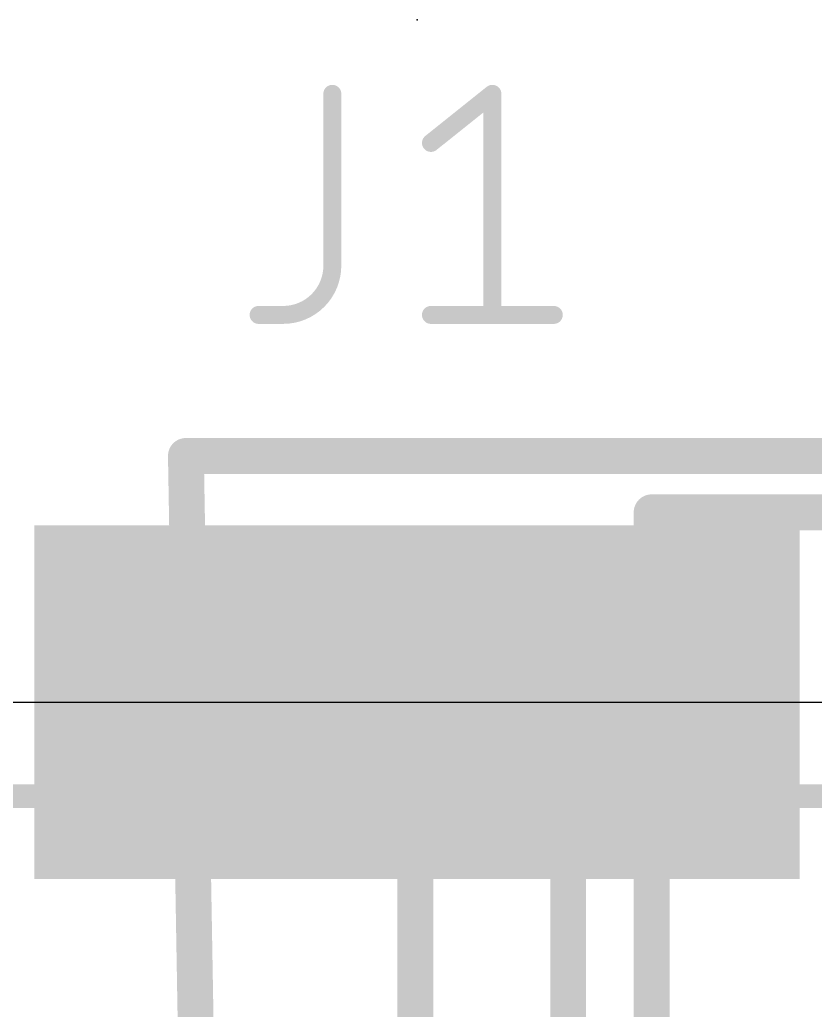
# Model space of a CAD drawing. Extents: x -2.3 to 95.2, y -2.6 to 57.4.
# Drawn here: x 46.662 to 50.042, y 48.041 to 52.25 of the extents above; entities that cross this region are included whole.
import ezdxf

# ---------------------------------------------------------------- set-up
doc = ezdxf.new("R2010")
doc.units = 0
for name, color, linetype in [('1', 12, 'CONTINUOUS'), ('19', 53, 'CONTINUOUS'), ('23', 53, 'CONTINUOUS'), ('25', 253, 'CONTINUOUS'), ('29', 253, 'CONTINUOUS'), ('51', 253, 'CONTINUOUS')]:
    doc.layers.add(name, color=color, linetype=linetype)

# ---------------------------------------------------------------- blocks, each defined once
blk = doc.blocks.new('RECT')
blk.add_solid([(-0.5, -0.5), (0.5, -0.5), (-0.5, 0.5), (0.5, 0.5)])

msp = doc.modelspace()

# ---------------------------------------------------------------- linework, layer by layer
at = {"layer": '1', "const_width": 0.1524}
for points in [[(47.4123, 47.8021), (47.3678, 50.3963)], [(47.3678, 50.3963), (53.5377, 50.3963)], [(49.3471, 47.1766), (49.3471, 50.1567)], [(49.3471, 50.1567), (53.6692, 50.1567)], [(48.3428, 49.3428), (48.35, 49.35)], [(48.3428, 44.4856), (48.3428, 49.3428)], [(48.9925, 49.3425), (49, 49.35)], [(48.9925, 46.0725), (48.9925, 49.3425)]]:
    msp.add_lwpolyline(points, dxfattribs=at)
at = {"layer": '1', "const_width": 0.0762}
for points in [[(47.4059, 50.3969, 1), (47.3297, 50.3956)], [(47.3678, 50.4344, 1), (47.3678, 50.3582)], [(49.3852, 50.1567, 1), (49.309, 50.1567)], [(49.3471, 50.1948, 1), (49.3471, 50.1186)], [(48.3809, 49.3428, 1), (48.3047, 49.3428)], [(48.3769, 49.3231, 1), (48.3231, 49.3769)], [(49.0269, 49.3231, 1), (48.9731, 49.3769)], [(48.3158, 49.3697, 1), (48.3697, 49.3158)], [(48.9655, 49.3694, 1), (49.0194, 49.3155)], [(49.0306, 49.3425, 1), (48.9544, 49.3425)]]:
    msp.add_lwpolyline(points, format="xyb", dxfattribs=at)
at = {"layer": '19'}
for p, q in [((44.625, 49.35), (47.05, 49.35)), ((47.05, 49.35), (52.075, 49.35))]:
    msp.add_line(p, q, dxfattribs=at)
at = {"layer": '23'}
msp.add_point((48.35, 52.25), dxfattribs=at)
at = {"layer": '25', "const_width": 0.0762}
for points in [[(47.99, 51.9355), (47.99, 51.2045)], [(48.4091, 51.7267), (48.6702, 51.9355)], [(48.6702, 51.9355), (48.6702, 50.9957)], [(47.7811, 50.9957), (47.6767, 50.9957)], [(48.4091, 50.9957), (48.9312, 50.9957)]]:
    msp.add_lwpolyline(points, dxfattribs=at)
at = {"layer": '25'}
for points, const_width in [([(48.009, 51.9355, 1), (47.9709, 51.9355)], 0.0381), ([(48.6892, 51.9355, 1), (48.6511, 51.9355)], 0.0381), ([(48.6821, 51.9206, 1), (48.6583, 51.9504)], 0.0381), ([(48.3972, 51.7415, 1), (48.421, 51.7118)], 0.0381), ([(47.7811, 50.9957, 0.4142), (47.99, 51.2045)], 0.0762), ([(48.009, 51.2045, 1), (47.9709, 51.2045)], 0.0381), ([(47.9709, 51.2045, 1), (48.009, 51.2045)], 0.0381), ([(47.6767, 51.0147, 1), (47.6767, 50.9766)], 0.0381), ([(47.7811, 51.0147, 1), (47.7811, 50.9766)], 0.0381), ([(47.7811, 50.9766, 1), (47.7811, 51.0147)], 0.0381), ([(48.4091, 51.0147, 1), (48.4091, 50.9766)], 0.0381), ([(48.9312, 50.9766, 1), (48.9312, 51.0147)], 0.0381), ([(48.6511, 50.9957, 1), (48.6892, 50.9957)], 0.0381)]:
    msp.add_lwpolyline(points, format="xyb", dxfattribs=dict(at, const_width=const_width))
at = {"layer": '51', "const_width": 0.1}
msp.add_lwpolyline([(52.35, 48.95), (44.35, 48.95)], dxfattribs=at)

# ---------------------------------------------------------------- block references
at = {"layer": '1', "xscale": 0.45, "yscale": 1.3, "rotation": 180}
for p in [(47.05, 49.35), (47.7, 49.35), (48.35, 49.35), (49, 49.35), (49.65, 49.35)]:
    msp.add_blockref('RECT', p, dxfattribs=at)
at = {"layer": '29', "xscale": 0.6532, "yscale": 1.5032, "rotation": 180}
for p in [(47.05, 49.35), (47.7, 49.35), (48.35, 49.35), (49, 49.35), (49.65, 49.35)]:
    msp.add_blockref('RECT', p, dxfattribs=at)
at = {"layer": '29', "xscale": 2.2331, "yscale": 1.4003}
msp.add_blockref('RECT', (48.3793, 49.3441), dxfattribs=at)

doc.saveas('drawing.dxf')
